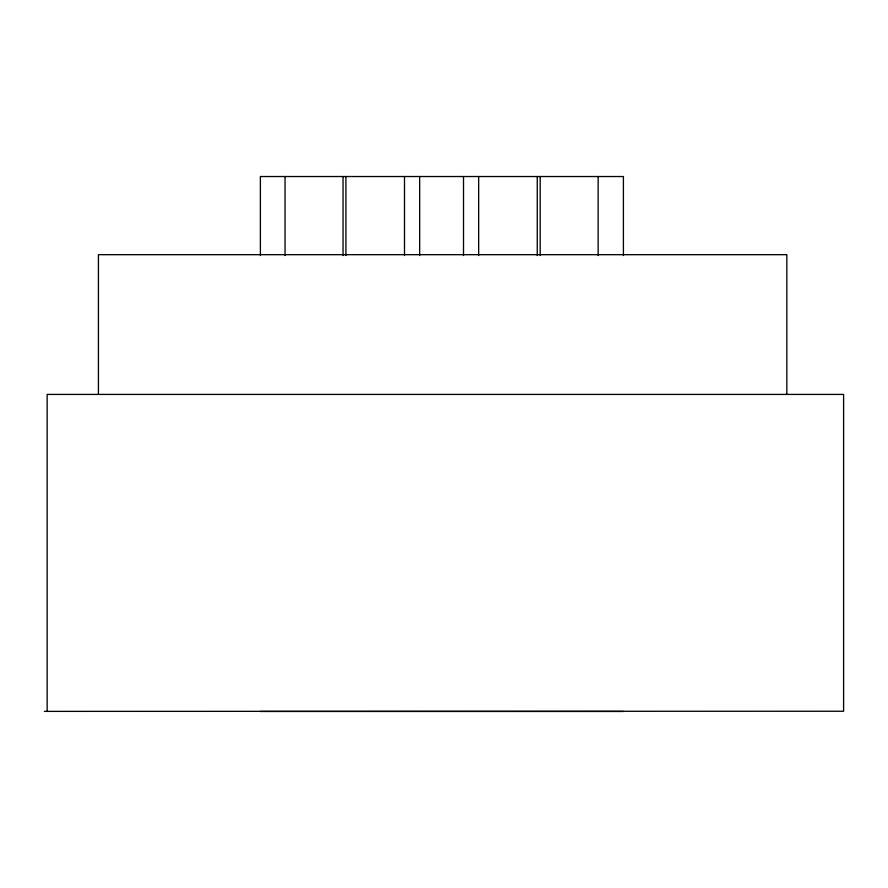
<?xml version="1.0" encoding="UTF-8"?>
<svg xmlns="http://www.w3.org/2000/svg" width="888" height="888" viewBox="0 0 888 888"><rect width="100%" height="100%" fill="white"/><g stroke="black" fill="none" stroke-linecap="round" stroke-linejoin="round"><path stroke-width="1.33" d="M44.4 711.377L843.6 711.244L843.6 394.416L47.153 394.416L47.153 711.244M260.384 711.466L623.409 711.466M786.835 394.416L786.835 254.678L98.424 254.678L98.424 394.416M623.409 255.522L623.409 176.534L260.384 176.534L260.384 255.522M598.135 176.534L598.135 255.522M540.182 176.534L540.182 255.522M537.251 176.534L537.251 255.522M478.665 176.534L478.665 255.522M463.514 176.534L463.514 255.522M419.658 176.534L419.658 255.522M404.495 176.534L404.495 255.522M345.909 176.534L345.909 255.522M343.046 176.534L343.046 255.522M285.037 176.534L285.037 255.522"/></g></svg>
